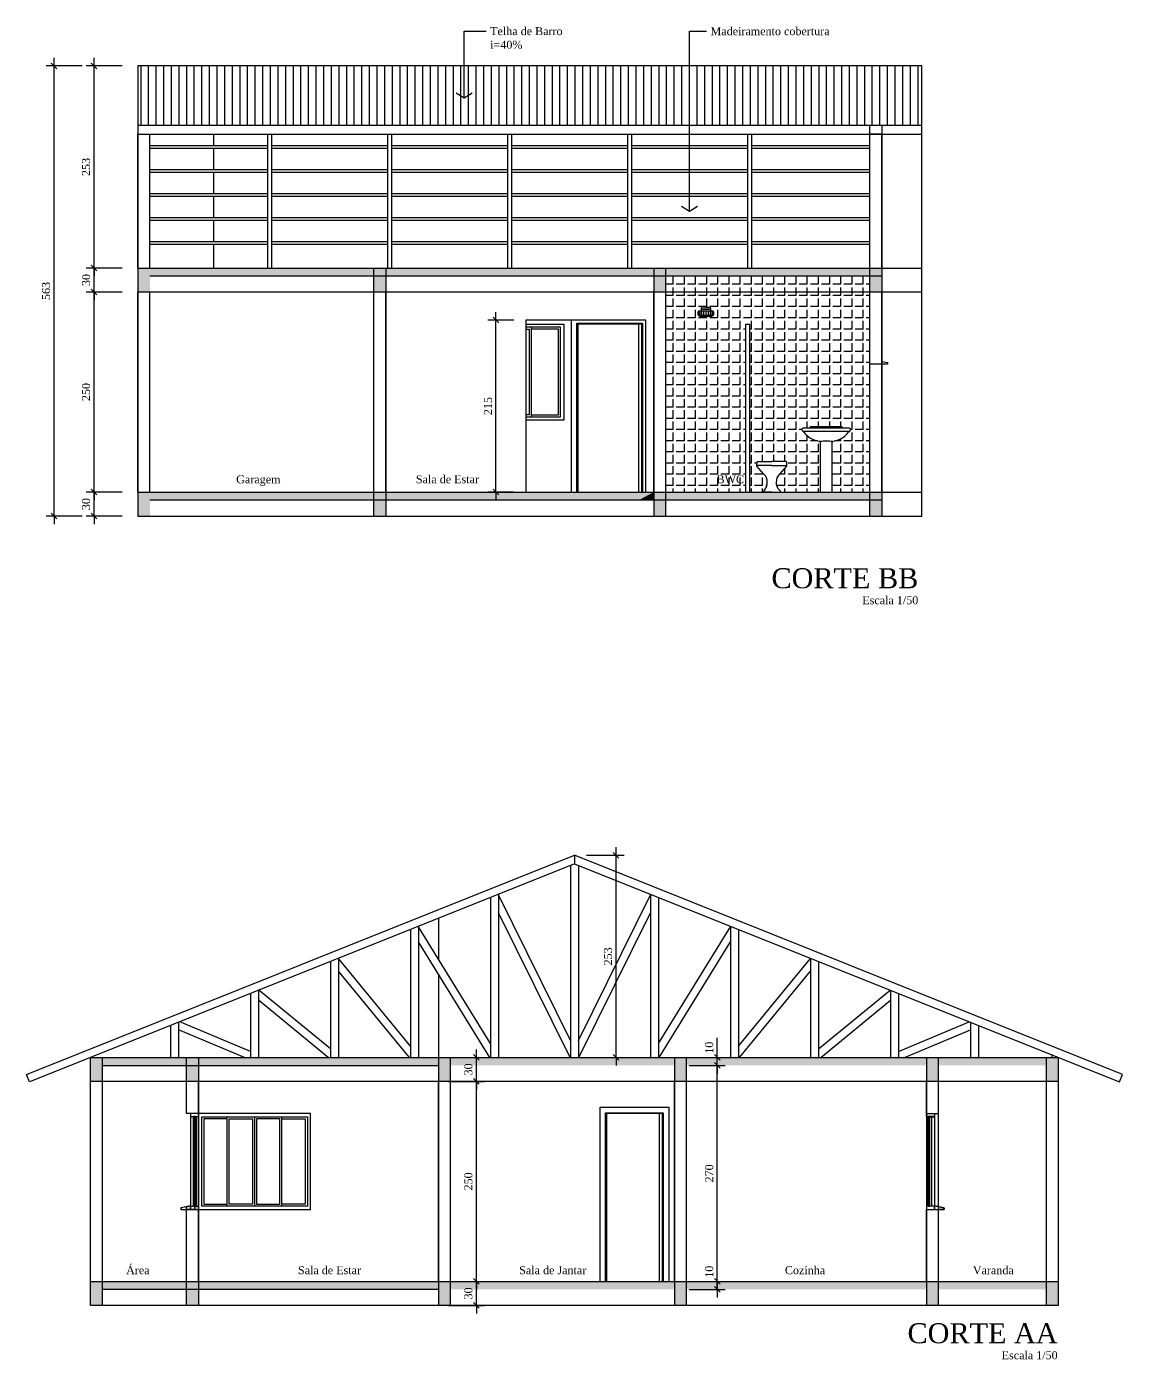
# Model space of a CAD drawing. Extents: x -3950 to 2084, y 1379 to 9369.
# Drawn here: x -3950 to -2580, y 7683 to 9349 of the extents above; entities that cross this region are included whole.
import ezdxf
from ezdxf.enums import TextEntityAlignment as Align

# ---------------------------------------------------------------- set-up
doc = ezdxf.new("R2010")
doc.units = 0
doc.header["$LTSCALE"] = 35
doc.layers.get('0').update_dxf_attribs({"linetype": 'CONTINUOUS'})
doc.layers.get('DEFPOINTS').update_dxf_attribs({"linetype": 'CONTINUOUS'})
for name, color, linetype in [('COTA', 13, 'CONTINUOUS'), ('EQUIP', 7, 'CONTINUOUS'), ('EQUIP_I', 13, 'CONTINUOUS'), ('ESPEC', 2, 'CONTINUOUS'), ('ESQUADRIA', 2, 'CONTINUOUS'), ('ESTRUT', 12, 'CONTINUOUS'), ('LINVISTA', 13, 'CONTINUOUS'), ('PAREDE', 6, 'CONTINUOUS'), ('REG60-100', 7, 'CONTINUOUS')]:
    doc.layers.add(name, color=color, linetype=linetype)
doc.styles.add('REGUA200', font='times.ttf')
doc.styles.add('REGUA80', font='times.ttf')
doc.dimstyles.get("Standard").update_dxf_attribs({"dimscale": 5, "dimtxt": 2, "dimasz": 0.01, "dimexe": 2, "dimexo": 3, "dimgap": 0.98, "dimtad": 1, "dimrnd": 0.5, "dimdsep": 46, "dimlunit": 6, "dimtxsty": 'REGUA80', "dimcen": 4, "dimdle": 4, "dimclrt": 2, "dimaunit": 1, "dimadec": 0, "dimazin": 0, "dimtfac": 1, "dimtdec": 4, "dimtofl": 0, "dimtmove": 0, "dimatfit": 3, "dimfxl": 1, "dimtolj": 1, "dimtzin": 0, "dimarcsym": 0})

# ---------------------------------------------------------------- blocks, each defined once
blk = doc.blocks.new('TITUL3')
at = {"color": 6, "style": 'REGUA200', "width": 1.4}
blk.add_attdef('TITULO', text='', height=5, dxfattribs=at).set_placement((0, 0), align=Align.RIGHT)
at = {"color": 0, "style": 'REGUA80', "width": 1.4}
blk.add_attdef('ESCALA', text='', height=2, dxfattribs=at).set_placement((0, -4), align=Align.RIGHT)
blk = doc.blocks.new('COTATR')
at = {"color": 6}
blk.add_line((-71, -71), (71, 71), dxfattribs=at)
at = {"color": 0, "linetype": 'ByBlock'}
blk.add_line((0, 0), (200, 0), dxfattribs=at)
blk = doc.blocks.new('*D64')
at = {"color": 0, "linetype": 'ByBlock'}
for p, q in [((-3830.4, 8767.5), (-3875.4, 8767.5)), ((-3865.4, 8737.5), (-3865.4, 8767.4)), ((-3830.4, 8737.4), (-3875.4, 8737.4))]:
    blk.add_line(p, q, dxfattribs=at)
at = {"layer": 'DEFPOINTS', "color": 0, "linetype": 'ByBlock'}
for p in [(-3865.4, 8767.5), (-3815.4, 8767.5), (-3815.4, 8737.4)]:
    blk.add_point(p, dxfattribs=at)
at = {"color": 0, "linetype": 'ByBlock', "xscale": 0.05, "yscale": 0.05, "zscale": 0.05}
for p, rotation in [((-3865.4, 8767.5), 90), ((-3865.4, 8737.4), 270)]:
    blk.add_blockref('COTATR', p, dxfattribs=dict(at, rotation=rotation))
at = {"color": 2, "linetype": 'ByBlock', "insert": (-3875.4, 8752.4), "char_height": 10, "attachment_point": 5, "rotation": 90, "style": 'REGUA80'}
blk.add_mtext('\\A1;30', dxfattribs=at)
blk = doc.blocks.new('*D65')
at = {"color": 0, "linetype": 'ByBlock'}
for p, q in [((-3830.4, 9017.5), (-3875.4, 9017.5)), ((-3865.4, 8767.5), (-3865.4, 9017.4)), ((-3830.4, 8767.5), (-3875.4, 8767.5))]:
    blk.add_line(p, q, dxfattribs=at)
at = {"layer": 'DEFPOINTS', "color": 0, "linetype": 'ByBlock'}
for p in [(-3865.4, 9017.5), (-3815.4, 9017.5), (-3815.4, 8767.5)]:
    blk.add_point(p, dxfattribs=at)
at = {"color": 0, "linetype": 'ByBlock', "xscale": 0.05, "yscale": 0.05, "zscale": 0.05}
for p, rotation in [((-3865.4, 9017.5), 90), ((-3865.4, 8767.5), 270)]:
    blk.add_blockref('COTATR', p, dxfattribs=dict(at, rotation=rotation))
at = {"color": 2, "linetype": 'ByBlock', "insert": (-3875.4, 8892.5), "char_height": 10, "attachment_point": 5, "rotation": 90, "style": 'REGUA80'}
blk.add_mtext('\\A1;250', dxfattribs=at)
blk = doc.blocks.new('*D66')
at = {"color": 0, "linetype": 'ByBlock'}
for p, q in [((-3830.4, 9047.5), (-3875.4, 9047.5)), ((-3865.4, 9017.5), (-3865.4, 9047.4)), ((-3830.4, 9017.5), (-3875.4, 9017.5))]:
    blk.add_line(p, q, dxfattribs=at)
at = {"layer": 'DEFPOINTS', "color": 0, "linetype": 'ByBlock'}
for p in [(-3865.4, 9047.5), (-3815.4, 9047.5), (-3815.4, 9017.5)]:
    blk.add_point(p, dxfattribs=at)
at = {"color": 0, "linetype": 'ByBlock', "xscale": 0.05, "yscale": 0.05, "zscale": 0.05}
for p, rotation in [((-3865.4, 9047.5), 90), ((-3865.4, 9017.5), 270)]:
    blk.add_blockref('COTATR', p, dxfattribs=dict(at, rotation=rotation))
at = {"color": 2, "linetype": 'ByBlock', "insert": (-3875.4, 9032.5), "char_height": 10, "attachment_point": 5, "rotation": 90, "style": 'REGUA80'}
blk.add_mtext('\\A1;30', dxfattribs=at)
blk = doc.blocks.new('*D67')
at = {"color": 0, "linetype": 'ByBlock'}
for p, q in [((-3830.4, 9300.2), (-3875.4, 9300.2)), ((-3865.4, 9047.5), (-3865.4, 9300.2)), ((-3830.4, 9047.5), (-3875.4, 9047.5))]:
    blk.add_line(p, q, dxfattribs=at)
at = {"layer": 'DEFPOINTS', "color": 0, "linetype": 'ByBlock'}
for p in [(-3865.4, 9300.2), (-3815.4, 9300.2), (-3815.4, 9047.5)]:
    blk.add_point(p, dxfattribs=at)
at = {"color": 0, "linetype": 'ByBlock', "xscale": 0.05, "yscale": 0.05, "zscale": 0.05}
for p, rotation in [((-3865.4, 9300.2), 90), ((-3865.4, 9047.5), 270)]:
    blk.add_blockref('COTATR', p, dxfattribs=dict(at, rotation=rotation))
at = {"color": 2, "linetype": 'ByBlock', "insert": (-3875.4, 9173.8), "char_height": 10, "attachment_point": 5, "rotation": 90, "style": 'REGUA80'}
blk.add_mtext('\\A1;253', dxfattribs=at)
blk = doc.blocks.new('*D68')
at = {"color": 0, "linetype": 'ByBlock'}
for p, q in [((-3880.4, 9300.2), (-3925.4, 9300.2)), ((-3915.4, 8737.5), (-3915.4, 9300.2)), ((-3880.4, 8737.4), (-3925.4, 8737.4))]:
    blk.add_line(p, q, dxfattribs=at)
at = {"layer": 'DEFPOINTS', "color": 0, "linetype": 'ByBlock'}
for p in [(-3915.4, 9300.2), (-3865.4, 9300.2), (-3865.4, 8737.4)]:
    blk.add_point(p, dxfattribs=at)
at = {"color": 0, "linetype": 'ByBlock', "xscale": 0.05, "yscale": 0.05, "zscale": 0.05}
for p, rotation in [((-3915.4, 9300.2), 90), ((-3915.4, 8737.4), 270)]:
    blk.add_blockref('COTATR', p, dxfattribs=dict(at, rotation=rotation))
at = {"color": 2, "linetype": 'ByBlock', "insert": (-3925.4, 9018.8), "char_height": 10, "attachment_point": 5, "rotation": 90, "style": 'REGUA80'}
blk.add_mtext('\\A1;563', dxfattribs=at)
blk = doc.blocks.new('*D69')
at = {"color": 0, "linetype": 'ByBlock'}
for p, q in [((-3340.5, 8982.4), (-3373, 8982.4)), ((-3363, 8767.5), (-3363, 8982.4)), ((-3340.5, 8767.5), (-3373, 8767.5))]:
    blk.add_line(p, q, dxfattribs=at)
at = {"layer": 'DEFPOINTS', "color": 0, "linetype": 'ByBlock'}
for p in [(-3363, 8982.4), (-3325.5, 8982.4), (-3325.5, 8767.5)]:
    blk.add_point(p, dxfattribs=at)
at = {"color": 0, "linetype": 'ByBlock', "xscale": 0.05, "yscale": 0.05, "zscale": 0.05}
for p, rotation in [((-3363, 8982.4), 90), ((-3363, 8767.5), 270)]:
    blk.add_blockref('COTATR', p, dxfattribs=dict(at, rotation=rotation))
at = {"color": 2, "linetype": 'ByBlock', "insert": (-3372.9, 8874.9), "char_height": 10, "attachment_point": 5, "rotation": 90, "style": 'REGUA80'}
blk.add_mtext('\\A1;215', dxfattribs=at)
blk = doc.blocks.new('SAL3C3F2')
at = {"layer": 'EQUIP', "color": 0, "linetype": 'ByBlock'}
blk.add_lwpolyline([(0, -0.1), (7, -0.1, 0.414214), (7.5, 0.4), (7.5, 63, -0.001012), (7.7, 63, 0.278163), (8.2, 63.1), (8.2, 63.2, -0.198576), (8.8, 63.6, 0.069944), (17, 66, 0.067017), (23.5, 70, 0.054509), (28.8, 75.7, -0.104847), (29.2, 76, 0.772082), (28.8, 79.9, 0.036547), (28.6, 79.9), (20.9, 79.9, -0.326541), (20.2, 80.3), (20.1, 80.9, 0.310221), (19.6, 81.4), (0, 81.4), (-19.6, 81.4, 0.310221), (-20.1, 80.9), (-20.2, 80.3, -0.326541), (-20.9, 79.9), (-28.6, 79.9, 0.036547), (-28.8, 79.9, 0.772082), (-29.2, 76, -0.104847), (-28.8, 75.7, 0.054509), (-23.5, 70, 0.067017), (-17, 66, 0.069944), (-8.8, 63.6, -0.198576), (-8.2, 63.2), (-8.2, 63.1, 0.278163), (-7.7, 63, -0.001012), (-7.5, 63), (-7.5, 0.4, 0.414214), (-7, -0.1)], format="xyb", close=True, dxfattribs=at)
at = {"layer": 'EQUIP_I'}
for points in [[(-29.2, 76, 0.064534), (-28.7, 75.9, 0.046224), (-28.7, 75.9), (0, 75.9), (28.7, 75.9, 0.046224), (28.7, 75.9, 0.064534), (29.2, 76, 0.064534)], [(7.5, 63, 0.037131), (0.1, 63.7), (-0.2, 63.7, 0.036534), (-7.5, 63, 0.037602)]]:
    blk.add_lwpolyline(points, format="xyb", dxfattribs=at)
blk.add_lwpolyline([(20.9, 79.9), (0, 79.9), (-20.9, 79.9)], dxfattribs=at)
blk = doc.blocks.new('SAP9F__2')
at = {"layer": 'EQUIP', "color": 0, "linetype": 'ByBlock'}
for points in [[(0, 0), (-10.2, 0), (-10.2, 0, -0.610029), (-10.6, 0.8), (-10.2, 1.5, -0.035601), (-9.8, 1.9, 0.406195), (-10, 22.5), (-18.7, 32.3, -0.153597), (-18.9, 33.3), (-18.6, 37.4, -0.389559), (-17.9, 38), (0, 38)], [(0, 0), (10.2, 0), (10.2, 0, 0.610029), (10.6, 0.8), (10.2, 1.5, 0.035601), (9.8, 1.9, -0.406195), (10, 22.5), (18.7, 32.3, 0.153597), (18.9, 33.3), (18.6, 37.4, 0.389559), (17.9, 38), (0, 38)]]:
    blk.add_lwpolyline(points, format="xyb", dxfattribs=at)
at = {"layer": 'EQUIP_I'}
for q in [(-18.9, 33.3), (18.9, 33.3)]:
    blk.add_line((0, 33.3), q, dxfattribs=at)
blk = doc.blocks.new('*D72')
at = {"color": 0, "linetype": 'ByBlock'}
for p, q in [((-3086.2, 7780.8), (-3086.2, 7805.1)), ((-3121.2, 7780.8), (-3076.2, 7780.8)), ((-3086.2, 7770.8), (-3086.2, 7780.7)), ((-3121.2, 7770.8), (-3076.2, 7770.8))]:
    blk.add_line(p, q, dxfattribs=at)
at = {"layer": 'DEFPOINTS', "color": 0, "linetype": 'ByBlock'}
for p in [(-3136.2, 7780.8), (-3086.2, 7780.8), (-3136.2, 7770.8)]:
    blk.add_point(p, dxfattribs=at)
at = {"color": 0, "linetype": 'ByBlock', "xscale": 0.05, "yscale": 0.05, "zscale": 0.05}
for p, rotation in [((-3086.2, 7780.8), 90), ((-3086.2, 7770.8), 270)]:
    blk.add_blockref('COTATR', p, dxfattribs=dict(at, rotation=rotation))
at = {"color": 2, "linetype": 'ByBlock', "insert": (-3096.2, 7792.9), "char_height": 10, "attachment_point": 5, "rotation": 90, "style": 'REGUA80'}
blk.add_mtext('\\A1;10', dxfattribs=at)
blk = doc.blocks.new('*D73')
at = {"color": 0, "linetype": 'ByBlock'}
for p, q in [((-3121.2, 8050.8), (-3076.2, 8050.8)), ((-3086.2, 7780.8), (-3086.2, 8050.7)), ((-3121.2, 7780.8), (-3076.2, 7780.8))]:
    blk.add_line(p, q, dxfattribs=at)
at = {"layer": 'DEFPOINTS', "color": 0, "linetype": 'ByBlock'}
for p in [(-3136.2, 8050.8), (-3086.2, 8050.8), (-3136.2, 7780.8)]:
    blk.add_point(p, dxfattribs=at)
at = {"color": 0, "linetype": 'ByBlock', "xscale": 0.05, "yscale": 0.05, "zscale": 0.05}
for p, rotation in [((-3086.2, 8050.8), 90), ((-3086.2, 7780.8), 270)]:
    blk.add_blockref('COTATR', p, dxfattribs=dict(at, rotation=rotation))
at = {"color": 2, "linetype": 'ByBlock', "insert": (-3096.2, 7915.8), "char_height": 10, "attachment_point": 5, "rotation": 90, "style": 'REGUA80'}
blk.add_mtext('\\A1;270', dxfattribs=at)
blk = doc.blocks.new('*D74')
at = {"color": 0, "linetype": 'ByBlock'}
for p, q in [((-3086.2, 8060.8), (-3086.2, 8085.1)), ((-3121.2, 8060.8), (-3076.2, 8060.8)), ((-3121.2, 8050.8), (-3076.2, 8050.8)), ((-3086.2, 8050.8), (-3086.2, 8060.7))]:
    blk.add_line(p, q, dxfattribs=at)
at = {"layer": 'DEFPOINTS', "color": 0, "linetype": 'ByBlock'}
for p in [(-3136.2, 8060.8), (-3136.2, 8050.8), (-3086.2, 8060.8)]:
    blk.add_point(p, dxfattribs=at)
at = {"color": 0, "linetype": 'ByBlock', "xscale": 0.05, "yscale": 0.05, "zscale": 0.05}
for p, rotation in [((-3086.2, 8060.8), 90), ((-3086.2, 8050.8), 270)]:
    blk.add_blockref('COTATR', p, dxfattribs=dict(at, rotation=rotation))
at = {"color": 2, "linetype": 'ByBlock', "insert": (-3096.2, 8072.9), "char_height": 10, "attachment_point": 5, "rotation": 90, "style": 'REGUA80'}
blk.add_mtext('\\A1;10', dxfattribs=at)
blk = doc.blocks.new('*D75')
at = {"color": 0, "linetype": 'ByBlock'}
for p, q in [((-3422.4, 7780.8), (-3377.4, 7780.8)), ((-3387.4, 7750.8), (-3387.4, 7780.7)), ((-3422.4, 7750.8), (-3377.4, 7750.8))]:
    blk.add_line(p, q, dxfattribs=at)
at = {"layer": 'DEFPOINTS', "color": 0, "linetype": 'ByBlock'}
for p in [(-3437.4, 7780.8), (-3387.4, 7780.8), (-3437.4, 7750.8)]:
    blk.add_point(p, dxfattribs=at)
at = {"color": 0, "linetype": 'ByBlock', "xscale": 0.05, "yscale": 0.05, "zscale": 0.05}
for p, rotation in [((-3387.4, 7780.8), 90), ((-3387.4, 7750.8), 270)]:
    blk.add_blockref('COTATR', p, dxfattribs=dict(at, rotation=rotation))
at = {"color": 2, "linetype": 'ByBlock', "insert": (-3397.4, 7765.8), "char_height": 10, "attachment_point": 5, "rotation": 90, "style": 'REGUA80'}
blk.add_mtext('\\A1;30', dxfattribs=at)
blk = doc.blocks.new('*D76')
at = {"color": 0, "linetype": 'ByBlock'}
for p, q in [((-3422.4, 8030.8), (-3377.4, 8030.8)), ((-3387.4, 7780.8), (-3387.4, 8030.7)), ((-3422.4, 7780.8), (-3377.4, 7780.8))]:
    blk.add_line(p, q, dxfattribs=at)
at = {"layer": 'DEFPOINTS', "color": 0, "linetype": 'ByBlock'}
for p in [(-3437.4, 8030.8), (-3387.4, 8030.8), (-3437.4, 7780.8)]:
    blk.add_point(p, dxfattribs=at)
at = {"color": 0, "linetype": 'ByBlock', "xscale": 0.05, "yscale": 0.05, "zscale": 0.05}
for p, rotation in [((-3387.4, 8030.8), 90), ((-3387.4, 7780.8), 270)]:
    blk.add_blockref('COTATR', p, dxfattribs=dict(at, rotation=rotation))
at = {"color": 2, "linetype": 'ByBlock', "insert": (-3397.4, 7905.8), "char_height": 10, "attachment_point": 5, "rotation": 90, "style": 'REGUA80'}
blk.add_mtext('\\A1;250', dxfattribs=at)
blk = doc.blocks.new('*D77')
at = {"color": 0, "linetype": 'ByBlock'}
for p, q in [((-3422.4, 8060.8), (-3377.4, 8060.8)), ((-3387.4, 8030.8), (-3387.4, 8060.7)), ((-3422.4, 8030.8), (-3377.4, 8030.8))]:
    blk.add_line(p, q, dxfattribs=at)
at = {"layer": 'DEFPOINTS', "color": 0, "linetype": 'ByBlock'}
for p in [(-3437.4, 8060.8), (-3387.4, 8060.8), (-3437.4, 8030.8)]:
    blk.add_point(p, dxfattribs=at)
at = {"color": 0, "linetype": 'ByBlock', "xscale": 0.05, "yscale": 0.05, "zscale": 0.05}
for p, rotation in [((-3387.4, 8060.8), 90), ((-3387.4, 8030.8), 270)]:
    blk.add_blockref('COTATR', p, dxfattribs=dict(at, rotation=rotation))
at = {"color": 2, "linetype": 'ByBlock', "insert": (-3397.4, 8045.8), "char_height": 10, "attachment_point": 5, "rotation": 90, "style": 'REGUA80'}
blk.add_mtext('\\A1;30', dxfattribs=at)
blk = doc.blocks.new('*D78')
at = {"color": 0, "linetype": 'ByBlock'}
for p, q in [((-3249.7, 8313.5), (-3202.8, 8313.5)), ((-3212.8, 8060.7), (-3212.8, 8313.5)), ((-3249.8, 8060.7), (-3202.8, 8060.7))]:
    blk.add_line(p, q, dxfattribs=at)
at = {"layer": 'DEFPOINTS', "color": 0, "linetype": 'ByBlock'}
for p in [(-3264.7, 8313.5), (-3212.8, 8313.5), (-3264.8, 8060.7)]:
    blk.add_point(p, dxfattribs=at)
at = {"color": 0, "linetype": 'ByBlock', "xscale": 0.05, "yscale": 0.05, "zscale": 0.05}
for p, rotation in [((-3212.8, 8313.5), 90), ((-3212.8, 8060.7), 270)]:
    blk.add_blockref('COTATR', p, dxfattribs=dict(at, rotation=rotation))
at = {"color": 2, "linetype": 'ByBlock', "insert": (-3222.8, 8187.1), "char_height": 10, "attachment_point": 5, "rotation": 90, "style": 'REGUA80'}
blk.add_mtext('\\A1;253', dxfattribs=at)
blk = doc.blocks.new('INDSETA')
at = {"color": 4, "linetype": 'ByBlock'}
for p, q in [((1.24, 2), (0, 0)), ((0, 0), (1.24, -2))]:
    blk.add_line(p, q, dxfattribs=at)

msp = doc.modelspace()

# ---------------------------------------------------------------- hatches: boundary and pattern name
at = {"layer": 'LINVISTA'}
h = msp.add_hatch(dxfattribs=at)
h.set_pattern_fill('LINE', color=256, scale=3, angle=90, style=0)
h.set_pattern_definition([(90, (-6549.924, 4556.729), (-9.525, 6e-16), [])])
h.paths.add_polyline_path([(-2830.513, 9225.571), (-2830.513, 9300.204), (-3810.529, 9300.204), (-3810.529, 9225.571)])
h = msp.add_hatch(dxfattribs=at)
h.set_pattern_fill('ANGLE', color=256, scale=2, angle=90, style=0)
h.set_pattern_definition([(90, (-6549.924, 4556.73), (-13.97, 9e-16), [10.16, -3.81]), (180, (-6549.924, 4556.73), (-2e-15, -13.97), [10.16, -3.81])])
h.paths.add_polyline_path([(-2895.594, 9037.418), (-3150.54, 9037.418), (-3150.54, 9017.467), (-3150.51, 9017.467), (-3150.51, 9017.447), (-2895.594, 9017.447)])
h.paths.add_polyline_path([(-2895.594, 9017.447), (-3150.51, 9017.447), (-3150.51, 8767.467), (-3050.51, 8767.467), (-3050.51, 8977.467), (-3045.51, 8977.467), (-3045.51, 8767.467), (-3028.161, 8767.467, -0.61002942), (-3028.568, 8768.258), (-3027.919, 8769.167, 0.41149087), (-3027.919, 8789.967), (-3036.619, 8799.767, -0.15359653), (-3036.819, 8800.767), (-3036.473, 8804.826, -0.38955946), (-3035.776, 8805.467), (-3017.919, 8805.467), (-3000.062, 8805.467, -0.38955946), (-2999.364, 8804.826), (-2999.019, 8800.767, -0.15359653), (-2999.219, 8799.767), (-3007.919, 8789.967, 0.41149087), (-3007.919, 8769.167), (-3007.269, 8768.258, -0.61002942), (-3007.676, 8767.467), (-2956.958, 8767.467, -0.41421356), (-2957.458, 8767.967), (-2957.458, 8830.552, 0.00090526), (-2957.637, 8830.521, -0.30257163), (-2958.127, 8830.723), (-2958.184, 8830.804, 0.18618737), (-2958.758, 8831.167, -0.06994368), (-2966.958, 8833.567, -0.06701711), (-2973.458, 8837.567, -0.05476009), (-2978.78, 8843.246, 0.09819587), (-2979.177, 8843.592, -0.77208197), (-2978.735, 8847.458, -0.03654737), (-2978.599, 8847.467), (-2970.756, 8847.467, 0.30277564), (-2970.208, 8847.867), (-2970.058, 8848.467, -0.38660687), (-2969.33, 8848.967), (-2949.958, 8848.967), (-2930.587, 8848.967, -0.38660687), (-2929.858, 8848.467), (-2929.708, 8847.867, 0.30277564), (-2929.161, 8847.467), (-2921.318, 8847.467, -0.03654737), (-2921.182, 8847.458, -0.77208197), (-2920.74, 8843.592, 0.09819587), (-2921.137, 8843.246, -0.05476009), (-2926.458, 8837.567, -0.06701711), (-2932.958, 8833.567, -0.06994368), (-2941.158, 8831.167, 0.18618737), (-2941.732, 8830.804), (-2941.79, 8830.723, -0.30257163), (-2942.28, 8830.521, 0.00090526), (-2942.458, 8830.552), (-2942.458, 8767.967, -0.41421356), (-2942.958, 8767.467), (-2895.594, 8767.467)])
h.paths.add_polyline_path([(-3090.51, 8992.467), (-3090.51, 8989.467, -0.41421356), (-3091.51, 8988.467), (-3092.51, 8988.467), (-3092.51, 8987.467), (-3108.51, 8987.467), (-3108.51, 8988.467), (-3109.51, 8988.467, -0.41421356), (-3110.51, 8989.467), (-3110.51, 8992.467, -0.41421356), (-3109.51, 8993.467), (-3106.51, 8993.467), (-3106.51, 8997.467, -0.41421356), (-3105.51, 8998.467), (-3100.51, 8998.467), (-3095.51, 8998.467, -0.41421356), (-3094.51, 8997.467), (-3094.51, 8993.467), (-3091.51, 8993.467, -0.41421356)], flags=16)
h.paths.add_polyline_path([(-3096.271, 8995.634), (-3104.748, 8995.634), (-3104.748, 8996.557), (-3096.271, 8996.557)], flags=0)
h.paths.add_polyline_path([(-3089.43, 8775.683), (-3051.441, 8775.683), (-3051.441, 8791.018), (-3089.43, 8791.018)], flags=24)

# ---------------------------------------------------------------- linework, layer by layer
for p, q in [((-3108.51, 8988.467), (-3108.51, 8987.467)), ((-3108.51, 8987.467), (-3092.51, 8987.467)), ((-3092.51, 8988.467), (-3092.51, 8987.467))]:
    msp.add_line(p, q)
at = {"layer": 'EQUIP'}
for p, q in [((-3106.51, 8997.467), (-3106.51, 8993.467)), ((-3100.51, 8998.467), (-3105.51, 8998.467)), ((-3100.51, 8998.467), (-3095.51, 8998.467)), ((-3094.51, 8997.467), (-3094.51, 8993.467)), ((-3110.51, 8992.467), (-3110.51, 8989.467)), ((-3109.895, 8993.39), (-3109.895, 8988.544)), ((-3091.51, 8993.467), (-3109.51, 8993.467)), ((-3109.51, 8988.467), (-3091.51, 8988.467)), ((-3109.01, 8993.467), (-3109.01, 8988.467)), ((-3108.01, 8993.467), (-3108.01, 8988.467)), ((-3106.01, 8993.467), (-3106.01, 8988.467)), ((-3103.51, 8993.467), (-3103.51, 8988.467)), ((-3100.51, 8993.467), (-3100.51, 8988.467)), ((-3097.51, 8993.467), (-3097.51, 8988.467)), ((-3095.01, 8993.467), (-3095.01, 8988.467)), ((-3093.01, 8993.467), (-3093.01, 8988.467)), ((-3092.01, 8993.467), (-3092.01, 8988.467)), ((-3091.124, 8993.39), (-3091.124, 8988.544)), ((-3090.51, 8989.467), (-3090.51, 8992.467))]:
    msp.add_line(p, q, dxfattribs=at)
for centre, start, end in [((-3105.51, 8997.467), 90, 180), ((-3095.51, 8997.467), 0, 90), ((-3109.51, 8992.467), 90, 180), ((-3109.51, 8989.467), 180, 270), ((-3091.51, 8992.467), 0, 90), ((-3091.51, 8989.467), 270, 0)]:
    msp.add_arc(centre, 1, start, end, dxfattribs=at)
at = {"layer": 'ESPEC'}
for p, q in [((-3402.556, 9260.304), (-3402.556, 9343.588)), ((-3402.556, 9343.588), (-3375.173, 9343.588)), ((-3121.035, 9118.72), (-3121.035, 9343.512)), ((-3121.035, 9343.512), (-3099.591, 9343.512))]:
    msp.add_line(p, q, dxfattribs=at)
at = {"layer": 'ESQUADRIA'}
for p, q in [((-3050.51, 8767.467), (-3050.51, 8977.467)), ((-3050.51, 8977.467), (-3045.51, 8977.467)), ((-3045.51, 8767.467), (-3045.51, 8977.467))]:
    msp.add_line(p, q, dxfattribs=at)
for points in [[(-3744.708, 7990.751), (-3744.708, 7986.751), (-3734.708, 7986.751), (-3734.708, 7990.751)], [(-3739.208, 7984.251), (-3739.208, 7986.751), (-3741.208, 7986.751), (-3741.208, 7984.251), (-3739.208, 7984.251)], [(-3740.208, 7984.251), (-3740.208, 7978.661), (-3740.208, 7877.251)], [(-2814.708, 7990.751), (-2814.708, 7986.751), (-2824.708, 7986.751), (-2824.708, 7990.751)], [(-2822.708, 7984.251), (-2822.708, 7986.751), (-2820.708, 7986.751), (-2820.708, 7984.251), (-2822.708, 7984.251)], [(-2821.708, 7984.251), (-2821.708, 7902.332), (-2821.708, 7877.251)], [(-3744.708, 7875.151), (-3756.708, 7872.751), (-3756.708, 7870.751), (-3749.708, 7870.751)], [(-3744.708, 7870.751), (-3744.708, 7874.751), (-3734.708, 7874.751), (-3734.708, 7870.751)], [(-3739.208, 7877.251), (-3739.208, 7874.751), (-3741.208, 7874.751), (-3741.208, 7877.251), (-3739.208, 7877.251)], [(-2814.708, 7870.751), (-2814.708, 7874.751), (-2824.708, 7874.751), (-2824.708, 7870.751)], [(-2822.708, 7877.251), (-2822.708, 7874.751), (-2820.708, 7874.751), (-2820.708, 7877.251), (-2822.708, 7877.251)], [(-2814.708, 7875.151), (-2802.708, 7872.751), (-2802.708, 7870.751), (-2809.708, 7870.751)]]:
    msp.add_lwpolyline(points, dxfattribs=at)
at = {"layer": 'ESTRUT'}
for points in [[(-3542, 9214.801), (-2830.51, 9214.801), (-2830.51, 9225.571), (-3810.51, 9225.571), (-3810.51, 9214.801), (-3542, 9214.801)], [(-3571.962, 8179.85), (-3945.994, 8030.237), (-3949.708, 8039.522), (-3264.708, 8313.522), (-3264.708, 8302.751), (-3571.962, 8179.85)], [(-2890.676, 8153.139), (-2583.422, 8030.237), (-2579.708, 8039.522), (-3264.708, 8313.522), (-3264.708, 8302.751), (-2890.676, 8153.139)]]:
    msp.add_lwpolyline(points, dxfattribs=at)
for points in [[(-3810.51, 9017.467), (-3795.51, 9017.467), (-3810.51, 9047.467)], [(-3810.51, 9047.467), (-3795.51, 9017.467), (-3795.51, 9047.467)], [(-3780.696, 9037.467), (-3515.51, 9047.467), (-3795.51, 9037.467)], [(-3795.51, 9037.467), (-3515.51, 9047.467), (-3795.51, 9047.467)], [(-3780.696, 9037.467), (-3515.51, 9037.467), (-3515.51, 9047.467)], [(-3500.51, 9017.467), (-3500.51, 9047.467), (-3515.51, 9017.467)], [(-3515.51, 9017.467), (-3500.51, 9047.467), (-3515.51, 9047.467)], [(-3481.9, 9037.467), (-3165.51, 9047.467), (-3500.51, 9037.467)], [(-3500.51, 9037.467), (-3165.51, 9047.467), (-3500.51, 9047.467)], [(-3481.9, 9037.467), (-3165.51, 9037.467), (-3165.51, 9047.467)], [(-3150.51, 9017.467), (-3150.51, 9047.467), (-3165.51, 9017.467)], [(-3165.51, 9017.467), (-3150.51, 9047.467), (-3165.51, 9047.467)], [(-2960.679, 9037.467), (-2895.51, 9047.467), (-3150.51, 9037.467)], [(-3150.51, 9037.467), (-2895.51, 9047.467), (-3150.51, 9047.467)], [(-2960.679, 9037.467), (-2895.51, 9037.467), (-2895.51, 9047.467)], [(-2880.51, 9017.467), (-2880.51, 9047.467), (-2895.51, 9017.467)], [(-2895.51, 9017.467), (-2880.51, 9047.467), (-2895.51, 9047.467)], [(-3810.51, 8737.467), (-3795.51, 8737.467), (-3810.51, 8767.467)], [(-3810.51, 8767.467), (-3795.51, 8737.467), (-3795.51, 8767.467)], [(-3780.696, 8757.467), (-3515.51, 8767.467), (-3795.51, 8757.467)], [(-3795.51, 8757.467), (-3515.51, 8767.467), (-3795.51, 8767.467)], [(-3780.696, 8757.467), (-3515.51, 8757.467), (-3515.51, 8767.467)], [(-3500.51, 8737.467), (-3500.51, 8767.467), (-3515.51, 8737.467)], [(-3515.51, 8737.467), (-3500.51, 8767.467), (-3515.51, 8767.467)], [(-3184.119, 8757.467), (-3165.51, 8767.467), (-3500.51, 8757.467)], [(-3500.51, 8757.467), (-3165.51, 8767.467), (-3500.51, 8767.467)], [(-3184.119, 8757.467), (-3165.51, 8757.467), (-3165.51, 8767.467)], [(-3150.51, 8737.467), (-3150.51, 8767.467), (-3165.51, 8737.467)], [(-3165.51, 8737.467), (-3150.51, 8767.467), (-3165.51, 8767.467)], [(-2960.679, 8757.467), (-2895.51, 8767.467), (-3150.51, 8757.467)], [(-3150.51, 8757.467), (-2895.51, 8767.467), (-3150.51, 8767.467)], [(-2960.679, 8757.467), (-2895.51, 8757.467), (-2895.51, 8767.467)], [(-2880.51, 8737.467), (-2880.51, 8767.467), (-2895.51, 8737.467)], [(-2895.51, 8737.467), (-2880.51, 8767.467), (-2895.51, 8767.467)], [(-3869.708, 8030.751), (-3854.708, 8030.751), (-3869.708, 8060.751)], [(-3869.708, 8060.751), (-3854.708, 8030.751), (-3854.708, 8060.751)], [(-3783.624, 8050.751), (-3749.708, 8060.751), (-3854.708, 8050.751)], [(-3854.708, 8050.751), (-3749.708, 8060.751), (-3854.708, 8060.751)], [(-3783.624, 8050.751), (-3749.708, 8050.751), (-3749.708, 8060.751)], [(-3734.708, 8030.751), (-3734.708, 8060.751), (-3749.708, 8030.751)], [(-3749.708, 8030.751), (-3734.708, 8060.751), (-3749.708, 8060.751)], [(-3552.891, 8050.751), (-3434.708, 8060.751), (-3734.708, 8050.751)], [(-3734.708, 8050.751), (-3434.708, 8060.751), (-3734.708, 8060.751)], [(-3552.891, 8050.751), (-3434.708, 8050.751), (-3434.708, 8060.751)], [(-3434.708, 8030.751), (-3419.708, 8030.751), (-3434.708, 8060.751)], [(-3434.708, 8060.751), (-3419.708, 8030.751), (-3419.708, 8060.751)], [(-3282.725, 8050.751), (-3139.708, 8060.751), (-3419.708, 8050.751)], [(-3419.708, 8050.751), (-3139.708, 8060.751), (-3419.708, 8060.751)], [(-3282.725, 8050.751), (-3139.708, 8050.751), (-3139.708, 8060.751)], [(-3139.708, 8030.751), (-3124.708, 8030.751), (-3139.708, 8060.751)], [(-3139.708, 8060.751), (-3124.708, 8030.751), (-3124.708, 8060.751)], [(-3038.422, 8050.751), (-2824.708, 8060.751), (-3124.708, 8050.751)], [(-3124.708, 8050.751), (-2824.708, 8060.751), (-3124.708, 8060.751)], [(-3038.422, 8050.751), (-2824.708, 8050.751), (-2824.708, 8060.751)], [(-2824.708, 8030.751), (-2809.708, 8030.751), (-2824.708, 8060.751)], [(-2824.708, 8060.751), (-2809.708, 8030.751), (-2809.708, 8060.751)], [(-2755.867, 8050.751), (-2674.708, 8060.751), (-2809.708, 8050.751)], [(-2809.708, 8050.751), (-2674.708, 8060.751), (-2809.708, 8060.751)], [(-2755.867, 8050.751), (-2674.708, 8050.751), (-2674.708, 8060.751)], [(-2674.708, 8030.751), (-2659.708, 8030.751), (-2674.708, 8060.751)], [(-2674.708, 8060.751), (-2659.708, 8030.751), (-2659.708, 8060.751)], [(-3869.708, 7750.751), (-3854.708, 7750.751), (-3869.708, 7780.751)], [(-3869.708, 7780.751), (-3854.708, 7750.751), (-3854.708, 7780.751)], [(-3783.546, 7770.751), (-3749.708, 7780.751), (-3854.708, 7770.751)], [(-3854.708, 7770.751), (-3749.708, 7780.751), (-3854.708, 7780.751)], [(-3783.546, 7770.751), (-3749.708, 7770.751), (-3749.708, 7780.751)], [(-3734.708, 7750.751), (-3734.708, 7780.751), (-3749.708, 7750.751)], [(-3749.708, 7750.751), (-3734.708, 7780.751), (-3749.708, 7780.751)], [(-3616.524, 7770.751), (-3434.708, 7780.751), (-3734.708, 7770.751)], [(-3734.708, 7770.751), (-3434.708, 7780.751), (-3734.708, 7780.751)], [(-3616.524, 7770.751), (-3434.708, 7770.751), (-3434.708, 7780.751)], [(-3434.708, 7750.751), (-3419.708, 7750.751), (-3434.708, 7780.751)], [(-3434.708, 7780.751), (-3419.708, 7750.751), (-3419.708, 7780.751)], [(-3282.725, 7770.751), (-3139.708, 7780.751), (-3419.708, 7770.751)], [(-3419.708, 7770.751), (-3139.708, 7780.751), (-3419.708, 7780.751)], [(-3282.725, 7770.751), (-3139.708, 7770.751), (-3139.708, 7780.751)], [(-3139.708, 7750.751), (-3124.708, 7750.751), (-3139.708, 7780.751)], [(-3139.708, 7780.751), (-3124.708, 7750.751), (-3124.708, 7780.751)], [(-3038.422, 7770.751), (-2824.708, 7780.751), (-3124.708, 7770.751)], [(-3124.708, 7770.751), (-2824.708, 7780.751), (-3124.708, 7780.751)], [(-3038.422, 7770.751), (-2824.708, 7770.751), (-2824.708, 7780.751)], [(-2824.708, 7750.751), (-2809.708, 7750.751), (-2824.708, 7780.751)], [(-2824.708, 7780.751), (-2809.708, 7750.751), (-2809.708, 7780.751)], [(-2755.867, 7770.751), (-2674.708, 7780.751), (-2809.708, 7770.751)], [(-2809.708, 7770.751), (-2674.708, 7780.751), (-2809.708, 7780.751)], [(-2755.867, 7770.751), (-2674.708, 7770.751), (-2674.708, 7780.751)], [(-2674.708, 7750.751), (-2659.708, 7750.751), (-2674.708, 7780.751)], [(-2674.708, 7780.751), (-2659.708, 7750.751), (-2659.708, 7780.751)]]:
    msp.add_solid(points, dxfattribs=at)
at = {"layer": 'LINVISTA'}
for p, q in [((-2830.513, 9300.204), (-3810.529, 9300.204)), ((-3810.529, 9300.204), (-3810.529, 8737.433)), ((-2830.513, 8737.433), (-2830.513, 9300.204)), ((-3715.597, 9200.467), (-3715.597, 9214.766)), ((-3648.01, 9047.467), (-3648.01, 9214.801)), ((-3643.01, 9047.467), (-3643.01, 9214.801)), ((-3498.01, 9047.467), (-3498.01, 9214.801)), ((-3493.01, 9047.467), (-3493.01, 9214.801)), ((-3348.01, 9047.467), (-3348.01, 9214.801)), ((-3343.01, 9047.467), (-3343.01, 9214.801)), ((-3198.01, 9047.467), (-3198.01, 9214.801)), ((-3193.01, 9047.467), (-3193.01, 9214.801)), ((-3048.01, 9047.467), (-3048.01, 9214.801)), ((-3043.01, 9047.467), (-3043.01, 9214.801)), ((-2895.594, 8737.433), (-2895.594, 9225.524)), ((-2880.511, 9225.524), (-2880.511, 8737.433)), ((-3795.51, 9200.467), (-3648.01, 9200.467)), ((-3795.51, 9197.467), (-3648.01, 9197.467)), ((-3715.597, 9170.467), (-3715.597, 9197.467)), ((-3643.01, 9200.467), (-3498.01, 9200.467)), ((-3643.01, 9197.467), (-3498.01, 9197.467)), ((-3493.01, 9200.467), (-3348.01, 9200.467)), ((-3493.01, 9197.467), (-3348.01, 9197.467)), ((-3343.01, 9200.467), (-3198.01, 9200.467)), ((-3343.01, 9197.467), (-3198.01, 9197.467)), ((-3193.01, 9200.467), (-3048.01, 9200.467)), ((-3193.01, 9197.467), (-3048.01, 9197.467)), ((-3043.01, 9200.467), (-2895.594, 9200.467)), ((-3043.01, 9197.467), (-2895.594, 9197.467)), ((-3795.51, 9170.467), (-3648.01, 9170.467)), ((-3795.51, 9167.467), (-3648.01, 9167.467)), ((-3715.597, 9140.467), (-3715.597, 9167.467)), ((-3643.01, 9170.467), (-3498.01, 9170.467)), ((-3643.01, 9167.467), (-3498.01, 9167.467)), ((-3493.01, 9170.467), (-3348.01, 9170.467)), ((-3493.01, 9167.467), (-3348.01, 9167.467)), ((-3343.01, 9170.467), (-3198.01, 9170.467)), ((-3343.01, 9167.467), (-3198.01, 9167.467)), ((-3193.01, 9170.467), (-3048.01, 9170.467)), ((-3193.01, 9167.467), (-3048.01, 9167.467)), ((-3043.01, 9170.467), (-2895.594, 9170.467)), ((-3043.01, 9167.467), (-2895.594, 9167.467)), ((-3795.51, 9140.467), (-3648.01, 9140.467)), ((-3795.51, 9137.467), (-3648.01, 9137.467)), ((-3715.597, 9110.467), (-3715.597, 9137.467)), ((-3643.01, 9140.467), (-3498.01, 9140.467)), ((-3643.01, 9137.467), (-3498.01, 9137.467)), ((-3493.01, 9140.467), (-3348.01, 9140.467)), ((-3493.01, 9137.467), (-3348.01, 9137.467)), ((-3343.01, 9140.467), (-3198.01, 9140.467)), ((-3343.01, 9137.467), (-3198.01, 9137.467)), ((-3193.01, 9140.467), (-3048.01, 9140.467)), ((-3193.01, 9137.467), (-3048.01, 9137.467)), ((-3043.01, 9140.467), (-2895.594, 9140.467)), ((-3043.01, 9137.467), (-2895.594, 9137.467)), ((-3795.51, 9110.467), (-3648.01, 9110.467)), ((-3795.51, 9107.467), (-3648.01, 9107.467)), ((-3715.597, 9080.467), (-3715.597, 9107.467)), ((-3643.01, 9110.467), (-3498.01, 9110.467)), ((-3643.01, 9107.467), (-3498.01, 9107.467)), ((-3493.01, 9110.467), (-3348.01, 9110.467)), ((-3493.01, 9107.467), (-3348.01, 9107.467)), ((-3343.01, 9110.467), (-3198.01, 9110.467)), ((-3343.01, 9107.467), (-3198.01, 9107.467)), ((-3193.01, 9110.467), (-3048.01, 9110.467)), ((-3193.01, 9107.467), (-3048.01, 9107.467)), ((-3043.01, 9110.467), (-2895.594, 9110.467)), ((-3043.01, 9107.467), (-2895.594, 9107.467)), ((-3795.51, 9080.467), (-3648.01, 9080.467)), ((-3643.01, 9080.467), (-3498.01, 9080.467)), ((-3493.01, 9080.467), (-3348.01, 9080.467)), ((-3343.01, 9080.467), (-3198.01, 9080.467)), ((-3193.01, 9080.467), (-3048.01, 9080.467)), ((-3043.01, 9080.467), (-2895.594, 9080.467)), ((-3795.51, 9077.467), (-3648.01, 9077.467)), ((-3715.597, 9047.404), (-3715.597, 9077.467)), ((-3643.01, 9077.467), (-3498.01, 9077.467)), ((-3493.01, 9077.467), (-3348.01, 9077.467)), ((-3343.01, 9077.467), (-3198.01, 9077.467)), ((-3193.01, 9077.467), (-3048.01, 9077.467)), ((-3043.01, 9077.467), (-2895.594, 9077.467)), ((-3810.529, 9047.404), (-2830.513, 9047.404)), ((-3515.607, 8737.433), (-3515.607, 9047.404)), ((-3500.523, 9047.404), (-3500.523, 8737.433)), ((-3165.518, 9047.404), (-3165.518, 8737.433)), ((-3150.54, 8737.433), (-3150.54, 9047.404)), ((-2880.511, 9037.418), (-3795.551, 9037.418)), ((-2830.513, 9017.447), (-3810.529, 9017.447)), ((-3104.748, 8996.557), (-3096.271, 8996.557)), ((-3104.748, 8995.634), (-3104.748, 8996.557)), ((-3096.271, 8995.634), (-3104.748, 8995.634)), ((-3096.271, 8996.557), (-3096.271, 8995.634)), ((-3175.539, 8982.428), (-3325.531, 8982.428)), ((-3325.531, 8982.428), (-3325.531, 8767.459)), ((-3268.572, 8767.459), (-3268.572, 8982.428)), ((-3175.539, 8767.459), (-3175.539, 8982.428)), ((-3325.531, 8977.435), (-3278.065, 8977.435)), ((-3282.074, 8973.427), (-3325.531, 8973.427)), ((-3325.531, 8970.895), (-3321.312, 8970.895)), ((-3321.312, 8970.895), (-3321.312, 8863.938)), ((-3318.781, 8973.427), (-3318.781, 8861.407)), ((-3284.605, 8970.895), (-3318.781, 8970.895)), ((-3284.605, 8863.938), (-3284.605, 8970.895)), ((-3282.074, 8861.407), (-3282.074, 8973.427)), ((-3278.065, 8977.435), (-3278.065, 8857.399)), ((-3261.61, 8978.42), (-3179.547, 8978.42)), ((-3261.61, 8767.459), (-3261.61, 8978.42)), ((-3180.602, 8977.435), (-3260.556, 8977.435)), ((-3260.556, 8977.435), (-3260.556, 8767.459)), ((-3184.61, 8977.435), (-3184.61, 8767.459)), ((-3180.602, 8767.459), (-3180.602, 8977.435)), ((-3179.547, 8978.42), (-3179.547, 8767.459)), ((-2880.511, 8930.813), (-2873.549, 8929.407)), ((-2873.549, 8929.407), (-2873.549, 8927.438)), ((-2873.549, 8927.438), (-2895.594, 8927.438)), ((-3321.312, 8863.938), (-3325.531, 8863.938)), ((-3318.781, 8863.938), (-3284.605, 8863.938)), ((-3325.531, 8861.407), (-3282.074, 8861.407)), ((-3278.065, 8857.399), (-3325.531, 8857.399)), ((-3810.529, 8767.459), (-2830.513, 8767.459)), ((-2880.511, 8757.404), (-3795.551, 8757.404)), ((-3810.529, 8737.433), (-2830.513, 8737.433)), ((-3269.708, 8300.751), (-3269.708, 8060.751)), ((-3259.708, 8300.751), (-3259.708, 8060.751)), ((-3359.708, 8264.751), (-3359.708, 8060.751)), ((-3269.708, 8082.121), (-3359.708, 8263.921)), ((-3259.708, 8082.121), (-3169.708, 8263.921)), ((-3169.708, 8264.751), (-3169.708, 8060.751)), ((-3369.708, 8260.751), (-3369.708, 8060.751)), ((-3159.708, 8260.751), (-3159.708, 8060.751)), ((-3434.725, 8234.678), (-3434.725, 8183.699)), ((-3270.257, 8060.691), (-3359.708, 8241.382)), ((-3259.159, 8060.691), (-3169.708, 8241.382)), ((-3469.708, 8220.751), (-3469.708, 8060.751)), ((-3459.708, 8224.751), (-3459.708, 8060.751)), ((-3369.708, 8078.37), (-3459.708, 8224.17)), ((-3159.708, 8078.37), (-3069.708, 8224.17)), ((-3069.708, 8224.751), (-3069.708, 8060.751)), ((-3059.708, 8220.751), (-3059.708, 8060.751)), ((-3370.546, 8060.691), (-3459.708, 8205.133)), ((-3158.869, 8060.691), (-3069.708, 8205.133)), ((-3569.708, 8180.751), (-3569.708, 8060.751)), ((-3559.708, 8184.751), (-3559.708, 8060.751)), ((-3469.708, 8074.739), (-3559.708, 8184.539)), ((-3059.708, 8074.739), (-2969.708, 8184.539)), ((-2969.708, 8184.751), (-2969.708, 8060.751)), ((-2959.708, 8180.751), (-2959.708, 8060.751)), ((-3471.123, 8060.691), (-3559.708, 8168.764)), ((-3434.725, 8164.661), (-3434.725, 7750.705)), ((-3058.293, 8060.691), (-2969.708, 8168.764)), ((-3669.708, 8140.751), (-3669.708, 8060.751)), ((-3659.708, 8144.751), (-3659.708, 8060.751)), ((-3572.519, 8060.691), (-3659.708, 8132.185)), ((-3569.708, 8071.318), (-3659.408, 8144.872)), ((-2959.708, 8071.318), (-2870.008, 8144.872)), ((-2956.897, 8060.691), (-2869.708, 8132.185)), ((-2869.708, 8144.751), (-2869.708, 8060.751)), ((-2859.708, 8140.751), (-2859.708, 8060.751)), ((-3769.708, 8100.751), (-3769.708, 8060.751)), ((-3759.708, 8104.751), (-3759.708, 8060.751)), ((-3669.708, 8068.275), (-3758.094, 8105.397)), ((-2859.708, 8068.275), (-2771.321, 8105.397)), ((-2769.708, 8104.751), (-2769.708, 8060.751)), ((-2759.708, 8100.751), (-2759.708, 8060.751)), ((-3677.475, 8060.691), (-3759.708, 8095.228)), ((-2851.941, 8060.691), (-2769.708, 8095.228)), ((-2667.297, 8060.691), (-2667.297, 8063.723)), ((-3869.74, 7750.705), (-3869.74, 8060.691)), ((-3869.74, 8060.691), (-2659.806, 8060.691)), ((-3854.758, 7750.705), (-3854.758, 8060.691)), ((-3854.758, 8050.703), (-3434.725, 8050.703)), ((-3749.75, 7990.73), (-3749.75, 8060.691)), ((-3734.768, 8060.691), (-3734.768, 7750.705)), ((-3419.743, 7750.705), (-3419.743, 8060.691)), ((-3139.767, 8060.691), (-3139.767, 7750.705)), ((-3124.784, 7750.705), (-3124.784, 8060.691)), ((-2824.742, 8060.691), (-2824.742, 7750.705)), ((-2809.76, 7750.705), (-2809.76, 8060.691)), ((-2674.788, 8060.691), (-2674.788, 7750.705)), ((-2659.806, 8060.691), (-2659.806, 7750.705)), ((-2659.806, 8030.726), (-3869.74, 8030.726)), ((-3232.735, 7998.711), (-3146.722, 7998.711)), ((-3232.735, 7780.714), (-3232.735, 7998.711)), ((-3146.722, 7998.711), (-3146.722, 7780.714)), ((-3594.712, 7990.73), (-3749.75, 7990.73)), ((-3744.8, 7990.73), (-3744.8, 7870.74)), ((-3734.768, 7986.717), (-3744.8, 7986.717)), ((-3741.322, 7986.717), (-3741.322, 7874.708)), ((-3739.316, 7984.22), (-3741.322, 7984.22)), ((-3740.252, 7877.205), (-3740.252, 7984.22)), ((-3739.316, 7874.708), (-3739.316, 7986.717)), ((-3738.781, 7986.717), (-3738.781, 7874.708)), ((-3736.774, 7874.708), (-3736.774, 7986.717)), ((-3730.755, 7874.708), (-3730.755, 7986.717)), ((-3730.755, 7986.717), (-3598.725, 7986.717)), ((-3699.051, 7984.22), (-3728.213, 7984.22)), ((-3728.213, 7984.22), (-3728.213, 7877.205)), ((-3699.051, 7874.708), (-3699.051, 7986.717)), ((-3696.51, 7877.205), (-3696.51, 7984.22)), ((-3696.51, 7984.22), (-3667.215, 7984.22)), ((-3667.215, 7984.22), (-3667.215, 7877.205)), ((-3664.807, 7986.717), (-3664.807, 7874.708)), ((-3632.97, 7984.22), (-3662.265, 7984.22)), ((-3662.265, 7984.22), (-3662.265, 7877.205)), ((-3632.97, 7877.205), (-3632.97, 7984.22)), ((-3630.562, 7874.708), (-3630.562, 7986.717)), ((-3630.562, 7984.22), (-3601.267, 7984.22)), ((-3601.267, 7984.22), (-3601.267, 7877.205)), ((-3598.725, 7986.717), (-3598.725, 7874.708)), ((-3594.712, 7870.74), (-3594.712, 7990.73)), ((-3225.779, 7780.714), (-3225.779, 7991.711)), ((-3225.779, 7991.711), (-3153.812, 7991.711)), ((-3154.749, 7990.73), (-3224.709, 7990.73)), ((-3224.709, 7990.73), (-3224.709, 7780.714)), ((-3158.762, 7990.73), (-3158.762, 7780.714)), ((-3154.749, 7780.714), (-3154.749, 7990.73)), ((-3153.812, 7991.711), (-3153.812, 7780.714)), ((-2824.742, 7986.717), (-2814.71, 7986.717)), ((-2822.736, 7874.708), (-2822.736, 7986.717)), ((-2822.736, 7984.22), (-2820.729, 7984.22)), ((-2821.799, 7877.205), (-2821.799, 7984.22)), ((-2820.729, 7986.717), (-2820.729, 7874.708)), ((-2820.328, 7874.708), (-2820.328, 7986.717)), ((-2818.321, 7986.717), (-2818.321, 7874.708)), ((-2814.71, 7990.73), (-2814.71, 7870.74)), ((-3749.75, 7874.128), (-3756.839, 7872.702)), ((-3756.839, 7872.702), (-3756.839, 7870.74)), ((-3756.839, 7870.74), (-3594.712, 7870.74)), ((-3749.75, 7874.128), (-3744.8, 7875.109)), ((-3749.75, 7750.705), (-3749.75, 7874.128)), ((-3744.8, 7874.708), (-3734.768, 7874.708)), ((-3739.316, 7877.205), (-3741.322, 7877.205)), ((-3734.768, 7874.128), (-3739.717, 7874.128)), ((-3739.717, 7874.128), (-3739.717, 7870.74)), ((-3598.725, 7874.708), (-3730.755, 7874.708)), ((-3728.213, 7877.205), (-3699.051, 7877.205)), ((-3667.215, 7877.205), (-3696.51, 7877.205)), ((-3662.265, 7877.205), (-3632.97, 7877.205)), ((-3601.267, 7877.205), (-3630.562, 7877.205)), ((-2814.71, 7874.708), (-2824.742, 7874.708)), ((-2824.742, 7870.74), (-2802.804, 7870.74)), ((-2820.729, 7877.205), (-2822.736, 7877.205)), ((-2802.804, 7872.702), (-2814.71, 7875.109)), ((-2802.804, 7870.74), (-2802.804, 7872.702)), ((-3869.74, 7780.714), (-2659.806, 7780.714)), ((-3434.725, 7770.726), (-3854.758, 7770.726)), ((-2659.806, 7750.705), (-3869.74, 7750.705))]:
    msp.add_line(p, q, dxfattribs=at)
at = {"layer": 'PAREDE'}
for p, q in [((-3810.51, 9214.801), (-3795.51, 9214.801)), ((-3810.51, 9047.467), (-3810.51, 9214.801)), ((-3795.51, 9047.467), (-3795.51, 9214.801)), ((-2880.51, 9214.801), (-2895.51, 9214.801)), ((-2895.51, 9047.467), (-2895.51, 9214.801)), ((-2880.51, 9047.467), (-2880.51, 9214.801)), ((-3810.51, 8767.467), (-3810.51, 9017.467)), ((-3795.51, 8767.467), (-3795.51, 9017.467)), ((-3515.51, 8767.467), (-3515.51, 9017.467)), ((-3500.51, 8767.467), (-3500.51, 9017.467)), ((-3165.51, 8767.467), (-3165.51, 9017.467)), ((-3150.51, 8767.467), (-3150.51, 9017.467)), ((-2895.51, 8767.467), (-2895.51, 9017.467)), ((-2880.51, 8767.467), (-2880.51, 9017.467)), ((-3749.708, 7990.751), (-3749.708, 8030.751)), ((-3734.708, 7990.751), (-3734.708, 8030.751)), ((-3434.708, 7780.751), (-3434.708, 8030.751)), ((-3419.708, 7780.751), (-3419.708, 8030.751)), ((-3139.708, 7780.751), (-3139.708, 8030.751)), ((-3124.708, 7780.751), (-3124.708, 8030.751)), ((-2824.708, 7990.751), (-2824.708, 8030.751)), ((-2809.708, 7990.751), (-2809.708, 8030.751)), ((-3734.708, 7990.751), (-3749.708, 7990.751)), ((-2824.708, 7990.751), (-2809.708, 7990.751)), ((-3734.708, 7870.751), (-3749.708, 7870.751)), ((-3749.708, 7780.751), (-3749.708, 7870.751)), ((-3734.708, 7780.751), (-3734.708, 7870.751)), ((-2824.708, 7870.751), (-2809.708, 7870.751)), ((-2824.708, 7780.751), (-2824.708, 7870.751)), ((-2809.708, 7780.751), (-2809.708, 7870.751))]:
    msp.add_line(p, q, dxfattribs=at)

# ---------------------------------------------------------------- block references
at = {"layer": 'EQUIP'}
for name, p in [('SAL3C3F2', (-2949.958, 8767.567)), ('SAP9F__2', (-3017.919, 8767.467))]:
    msp.add_blockref(name, p, dxfattribs=at)
at = {"layer": 'ESPEC', "xscale": 5, "yscale": 5, "zscale": 5, "rotation": 90}
for p in [(-3402.556, 9260.304), (-3121.035, 9118.72)]:
    msp.add_blockref('INDSETA', p, dxfattribs=at)
at = {"layer": 'ESPEC'}
ref = msp.add_blockref('TITUL3', (-2834.868, 8647.268), dxfattribs=dict(at, xscale=5, yscale=5, zscale=5))
ref.add_attrib('TITULO', 'CORTE BB', dxfattribs={"layer": '0', "color": 6, "height": 25, "style": 'REGUA200'}).set_placement((-2834.868, 8647.268), align=Align.RIGHT)
ref.add_attrib('ESCALA', 'Escala 1/50', dxfattribs={"layer": '0', "color": 0, "height": 10, "style": 'REGUA80'}).set_placement((-2834.868, 8627.268), align=Align.RIGHT)
ref = msp.add_blockref('TITUL3', (-2660.611, 7703.541), dxfattribs=dict(at, xscale=5, yscale=5, zscale=5))
ref.add_attrib('TITULO', 'CORTE AA', dxfattribs={"layer": '0', "color": 6, "height": 25, "style": 'REGUA200'}).set_placement((-2660.611, 7703.541), align=Align.RIGHT)
ref.add_attrib('ESCALA', 'Escala 1/50', dxfattribs={"layer": '0', "color": 0, "height": 10, "style": 'REGUA80'}).set_placement((-2660.611, 7683.541), align=Align.RIGHT)

# ---------------------------------------------------------------- texts
at = {"layer": 'ESPEC', "style": 'REGUA80'}
for s, p in [('Telha de Barro', (-3370.173, 9343.588)), ('Madeiramento cobertura', (-3094.591, 9343.512)), ('i=40%', (-3370.173, 9326.609))]:
    msp.add_text(s, height=10, dxfattribs=at).set_placement(p, align=Align.MIDDLE_LEFT)
at = {"layer": 'REG60-100', "style": 'REGUA80'}
for s, p in [('Garagem', (-3687.697, 8778.352)), ('Sala de Estar', (-3463.029, 8778.463)), ('BWC', (-3087.119, 8778.463)), ('Área', (-3825.336, 7789.833)), ('Sala de Estar', (-3610.488, 7789.833)), ('Sala de Jantar', (-3333.848, 7789.833)), ('Cozinha', (-3001.653, 7789.833)), ('Varanda', (-2766.675, 7789.833))]:
    msp.add_text(s, height=10, dxfattribs=at).set_placement(p)

# ---------------------------------------------------------------- dimensions: what is measured, and where the dimension line sits
at = {"layer": 'COTA'}
for base, p1, p2, picture, middle in [((-3915.377, 9300.204), (-3865.377, 8737.433), (-3865.377, 9300.204), '*D68', (-3925.364, 9018.819)), ((-3865.377, 9047.467), (-3815.377, 9017.467), (-3815.377, 9047.467), '*D66', (-3875.364, 9032.467)), ((-3865.377, 9017.467), (-3815.377, 8767.467), (-3815.377, 9017.467), '*D65', (-3875.364, 8892.467)), ((-3362.95, 8982.428), (-3325.531, 8767.459), (-3325.531, 8982.428), '*D69', (-3372.937, 8874.944)), ((-3865.377, 8767.467), (-3815.377, 8737.433), (-3815.377, 8767.467), '*D64', (-3875.364, 8752.45)), ((-3212.793, 8313.522), (-3264.773, 8060.691), (-3264.708, 8313.522), '*D78', (-3222.779, 8187.106)), ((-3086.203, 8060.751), (-3136.203, 8050.751), (-3136.203, 8060.751), '*D74', (-3096.189, 8072.937)), ((-3387.417, 8060.751), (-3437.417, 8030.751), (-3437.417, 8060.751), '*D77', (-3397.404, 8045.751)), ((-3086.203, 8050.751), (-3136.203, 7780.751), (-3136.203, 8050.751), '*D73', (-3096.203, 7915.751)), ((-3387.417, 8030.751), (-3437.417, 7780.751), (-3437.417, 8030.751), '*D76', (-3397.404, 7905.751)), ((-3086.203, 7780.751), (-3136.203, 7770.751), (-3136.203, 7780.751), '*D72', (-3096.189, 7792.937)), ((-3387.417, 7780.751), (-3437.417, 7750.751), (-3437.417, 7780.751), '*D75', (-3397.404, 7765.751))]:
    dim = msp.add_linear_dim(base=base, p1=p1, p2=p2, angle=90, dimstyle='Standard', override={"dimblk": 'COTATR'}, dxfattribs=at)
    dim.commit()
    dim.dimension.update_dxf_attribs({"geometry": picture, "text_midpoint": middle})
dim = msp.add_linear_dim(base=(-3865.377, 9300.204), p1=(-3815.377, 9047.467), p2=(-3815.377, 9300.204), angle=90, text='253', dimstyle='Standard', override={"dimblk": 'COTATR'}, dxfattribs=at)
dim.commit()
dim.dimension.update_dxf_attribs({"geometry": '*D67', "text_midpoint": (-3875.364, 9173.836)})

doc.saveas('drawing.dxf')
